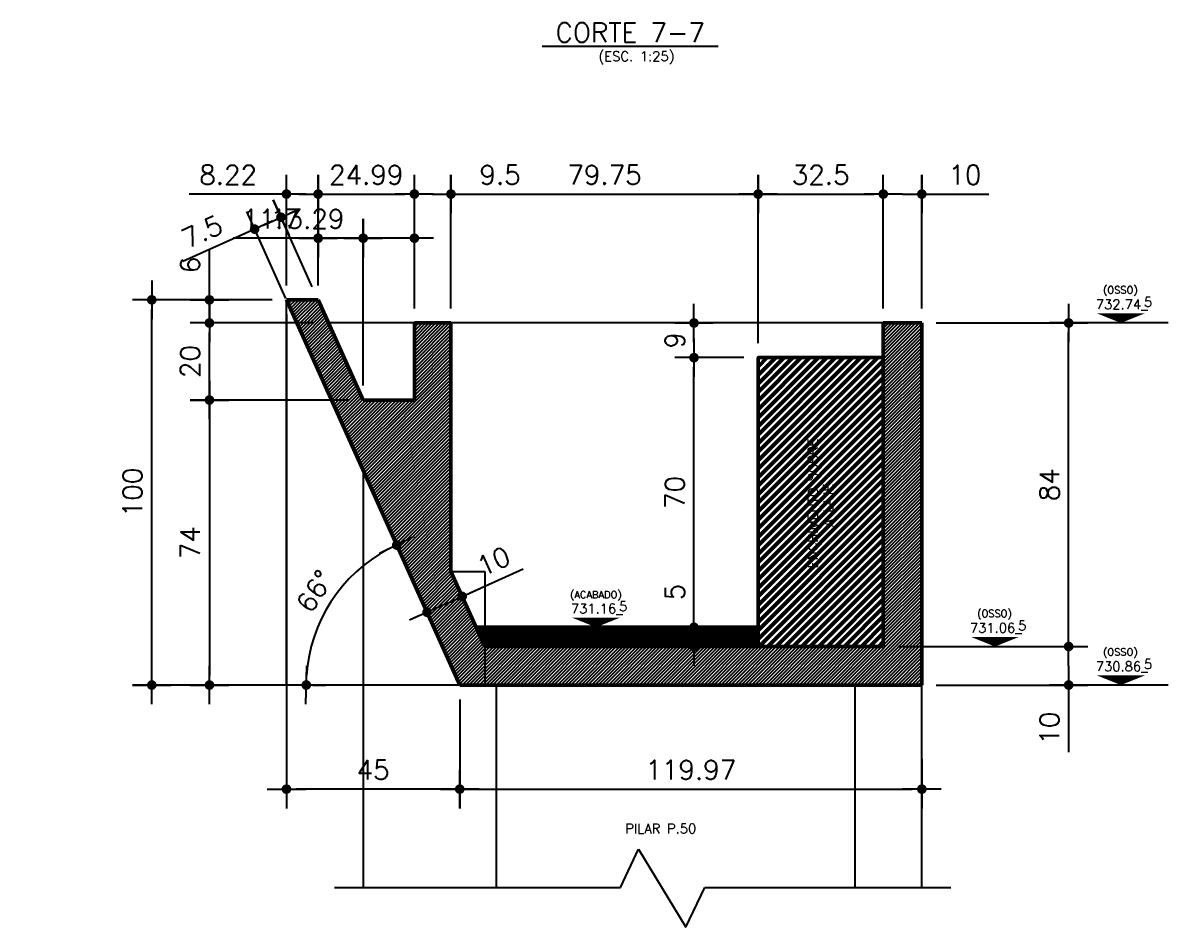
# Model space of a CAD drawing. Header units: inches. Extents: x 17515 to 34518, y -9122 to -4917.
# Drawn here: x 33253 to 33848, y -7380 to -6911 of the extents above; entities that cross this region are included whole.
import ezdxf
from ezdxf.enums import TextEntityAlignment as Align

# ---------------------------------------------------------------- set-up
doc = ezdxf.new("R2010")
doc.units = ezdxf.units.IN
doc.header["$LTSCALE"] = 50
doc.header["$MEASUREMENT"] = 0
for name, color, linetype in [('CORTES', 2, 'Continuous'), ('COTA', 6, 'Continuous'), ('NIVEL', 3, 'Continuous'), ('TEXTO', 3, 'Continuous')]:
    doc.layers.add(name, color=color, linetype=linetype)
doc.styles.add('ROMANS', font='romans.shx')
doc.dimstyles.new('COTA_25', dxfattribs={"dimscale": 5, "dimtxt": 2, "dimasz": 1, "dimexe": 2, "dimexo": 1.5, "dimgap": 1, "dimtad": 1, "dimlfac": 0.5, "dimzin": 12, "dimdsep": 46, "dimtxsty": 'ROMANS', "dimblk1": 'COTA', "dimblk2": 'COTA', "dimsah": 1, "dimcen": -4, "dimdle": 1.5, "dimclrd": 6, "dimclre": 6, "dimclrt": 3, "dimadec": 0, "dimazin": 0, "dimtfac": 1, "dimtofl": 0, "dimtmove": 0, "dimatfit": 3, "dimldrblk": 'COTA', "dimfxl": 1, "dimtolj": 1, "dimtzin": 12, "dimarcsym": 0})

# ---------------------------------------------------------------- blocks, each defined once
blk = doc.blocks.new('COTA')
at = {"layer": 'COTA'}
for p, q in [((0, -2), (0, 2)), ((2, 0), (-2, 0))]:
    blk.add_line(p, q, dxfattribs=at)
at = {"layer": 'COTA', "const_width": 0.5}
blk.add_lwpolyline([(-0.25, 0, 1), (0.25, 0, 1)], format="xyb", close=True, dxfattribs=at)
blk = doc.blocks.new('*D319')
at = {"layer": 'COTA', "color": 6, "lineweight": -2, "transparency": 16777216}
for p, q in [((33795.94, -7229.82), (33795.94, -7224.82)), ((33707.19, -7234.82), (33805.94, -7234.82)), ((33727.19, -7254.82), (33805.94, -7254.82)), ((33795.94, -7259.82), (33795.94, -7289.58))]:
    blk.add_line(p, q, dxfattribs=at)
at = {"layer": 'Defpoints', "color": 0, "transparency": 16777216}
for p in [(33699.69, -7234.82), (33719.69, -7254.82), (33795.94, -7254.82)]:
    blk.add_point(p, dxfattribs=at)
at = {"layer": 'COTA', "color": 6, "lineweight": -2, "transparency": 16777216, "xscale": 5, "yscale": 5, "zscale": 5}
for p, rotation in [((33795.94, -7234.82), 270), ((33795.94, -7254.82), 90)]:
    blk.add_blockref('COTA', p, dxfattribs=dict(at, rotation=rotation))
at = {"layer": 'COTA', "color": 3, "transparency": 16777216, "insert": (33785.94, -7277.2), "char_height": 10, "attachment_point": 5, "rotation": 90, "style": 'ROMANS'}
blk.add_mtext('\\A1;10', dxfattribs=at)
blk = doc.blocks.new('*D320')
at = {"layer": 'COTA', "color": 6, "lineweight": -2, "transparency": 16777216}
for p, q in [((33727.19, -7066.82), (33805.94, -7066.82)), ((33795.94, -7229.82), (33795.94, -7071.82)), ((33707.19, -7234.82), (33805.94, -7234.82))]:
    blk.add_line(p, q, dxfattribs=at)
at = {"layer": 'Defpoints', "color": 0, "transparency": 16777216}
for p in [(33719.69, -7066.82), (33795.94, -7066.82), (33699.69, -7234.82)]:
    blk.add_point(p, dxfattribs=at)
at = {"layer": 'COTA', "color": 6, "lineweight": -2, "transparency": 16777216, "xscale": 5, "yscale": 5, "zscale": 5}
for p, rotation in [((33795.94, -7066.82), 90), ((33795.94, -7234.82), 270)]:
    blk.add_blockref('COTA', p, dxfattribs=dict(at, rotation=rotation))
at = {"layer": 'COTA', "color": 3, "transparency": 16777216, "insert": (33785.94, -7150.82), "char_height": 10, "attachment_point": 5, "rotation": 90, "style": 'ROMANS'}
blk.add_mtext('\\A1;84', dxfattribs=at)
blk = doc.blocks.new('*D321')
at = {"layer": 'COTA', "color": 6, "lineweight": -2, "transparency": 16777216}
for p, q in [((33382.26, -7054.82), (33309.83, -7054.82)), ((33319.83, -7249.82), (33319.83, -7059.82)), ((33472.26, -7254.82), (33309.83, -7254.82))]:
    blk.add_line(p, q, dxfattribs=at)
at = {"layer": 'Defpoints', "color": 0, "transparency": 16777216}
for p in [(33319.83, -7054.82), (33389.76, -7054.82), (33479.76, -7254.82)]:
    blk.add_point(p, dxfattribs=at)
at = {"layer": 'COTA', "color": 6, "lineweight": -2, "transparency": 16777216, "xscale": 5, "yscale": 5, "zscale": 5}
for p, rotation in [((33319.83, -7054.82), 90), ((33319.83, -7254.82), 270)]:
    blk.add_blockref('COTA', p, dxfattribs=dict(at, rotation=rotation))
at = {"layer": 'COTA', "color": 3, "transparency": 16777216, "insert": (33309.83, -7154.82), "char_height": 10, "attachment_point": 5, "rotation": 90, "style": 'ROMANS'}
blk.add_mtext('\\A1;100', dxfattribs=at)
blk = doc.blocks.new('*D322')
at = {"layer": 'COTA', "color": 6, "lineweight": -2, "transparency": 16777216}
for p, q in [((33422.11, -7106.82), (33339.76, -7106.82)), ((33349.76, -7111.82), (33349.76, -7249.82)), ((33422.11, -7254.82), (33339.76, -7254.82))]:
    blk.add_line(p, q, dxfattribs=at)
at = {"layer": 'Defpoints', "color": 0, "transparency": 16777216}
for p in [(33429.61, -7106.82), (33349.76, -7254.82), (33429.61, -7254.82)]:
    blk.add_point(p, dxfattribs=at)
at = {"layer": 'COTA', "color": 6, "lineweight": -2, "transparency": 16777216, "xscale": 5, "yscale": 5, "zscale": 5}
for p, rotation in [((33349.76, -7106.82), 90), ((33349.76, -7254.82), 270)]:
    blk.add_blockref('COTA', p, dxfattribs=dict(at, rotation=rotation))
at = {"layer": 'COTA', "color": 3, "transparency": 16777216, "insert": (33339.76, -7180.82), "char_height": 10, "attachment_point": 5, "rotation": 90, "style": 'ROMANS'}
blk.add_mtext('\\A1;74', dxfattribs=at)
blk = doc.blocks.new('*D323')
at = {"layer": 'COTA', "color": 6, "lineweight": -2, "transparency": 16777216}
for p, q in [((33479.76, -7262.32), (33479.76, -7318.86)), ((33719.69, -7293.21), (33719.69, -7318.86)), ((33484.76, -7308.86), (33714.69, -7308.86))]:
    blk.add_line(p, q, dxfattribs=at)
at = {"layer": 'Defpoints', "color": 0, "transparency": 16777216}
for p in [(33479.76, -7254.82), (33719.69, -7285.71), (33719.69, -7308.86)]:
    blk.add_point(p, dxfattribs=at)
at = {"layer": 'COTA', "color": 6, "lineweight": -2, "transparency": 16777216, "xscale": 5, "yscale": 5, "zscale": 5, "rotation": 180}
blk.add_blockref('COTA', (33479.76, -7308.86), dxfattribs=at)
at = {"layer": 'COTA', "color": 6, "lineweight": -2, "transparency": 16777216, "xscale": 5, "yscale": 5, "zscale": 5}
blk.add_blockref('COTA', (33719.69, -7308.86), dxfattribs=at)
at = {"layer": 'COTA', "color": 3, "transparency": 16777216, "insert": (33599.72, -7298.86), "char_height": 10, "attachment_point": 5, "style": 'ROMANS'}
blk.add_mtext('\\A1;119.97', dxfattribs=at)
blk = doc.blocks.new('*D324')
at = {"layer": 'COTA', "color": 6, "lineweight": -2, "transparency": 16777216}
for p, q in [((33389.76, -7062.32), (33389.76, -7318.86)), ((33479.76, -7262.32), (33479.76, -7318.86)), ((33474.76, -7308.86), (33394.76, -7308.86))]:
    blk.add_line(p, q, dxfattribs=at)
at = {"layer": 'Defpoints', "color": 0, "transparency": 16777216}
for p in [(33389.76, -7054.82), (33479.76, -7254.82), (33389.76, -7308.86)]:
    blk.add_point(p, dxfattribs=at)
at = {"layer": 'COTA', "color": 6, "lineweight": -2, "transparency": 16777216, "xscale": 5, "yscale": 5, "zscale": 5, "rotation": 180}
blk.add_blockref('COTA', (33389.76, -7308.86), dxfattribs=at)
at = {"layer": 'COTA', "color": 6, "lineweight": -2, "transparency": 16777216, "xscale": 5, "yscale": 5, "zscale": 5}
blk.add_blockref('COTA', (33479.76, -7308.86), dxfattribs=at)
at = {"layer": 'COTA', "color": 3, "transparency": 16777216, "insert": (33434.76, -7298.86), "char_height": 10, "attachment_point": 5, "style": 'ROMANS'}
blk.add_mtext('\\A1;45', dxfattribs=at)
blk = doc.blocks.new('*D325')
at = {"layer": 'COTA', "color": 6, "lineweight": -2, "transparency": 16777216}
for p, q in [((33601.38, -7219.82), (33601.38, -7198.15)), ((33608.28, -7224.82), (33611.38, -7224.82)), ((33608.28, -7234.82), (33611.38, -7234.82)), ((33601.38, -7239.82), (33601.38, -7244.82))]:
    blk.add_line(p, q, dxfattribs=at)
at = {"layer": 'Defpoints', "color": 0, "transparency": 16777216}
for p in [(33600.78, -7224.82), (33601.38, -7224.82), (33600.78, -7234.82)]:
    blk.add_point(p, dxfattribs=at)
at = {"layer": 'COTA', "color": 6, "lineweight": -2, "transparency": 16777216, "xscale": 5, "yscale": 5, "zscale": 5}
for p, rotation in [((33601.38, -7224.82), 270), ((33601.38, -7234.82), 90)]:
    blk.add_blockref('COTA', p, dxfattribs=dict(at, rotation=rotation))
at = {"layer": 'COTA', "color": 3, "transparency": 16777216, "insert": (33591.38, -7206.49), "char_height": 10, "attachment_point": 5, "rotation": 90, "style": 'ROMANS'}
blk.add_mtext('\\A1;5', dxfattribs=at)
blk = doc.blocks.new('*D326')
at = {"layer": 'COTA', "color": 6, "lineweight": -2, "transparency": 16777216}
for p, q in [((33627.19, -7084.82), (33591.38, -7084.82)), ((33601.38, -7219.82), (33601.38, -7089.82)), ((33602.29, -7224.82), (33591.38, -7224.82))]:
    blk.add_line(p, q, dxfattribs=at)
at = {"layer": 'Defpoints', "color": 0, "transparency": 16777216}
for p in [(33601.38, -7084.82), (33634.69, -7084.82), (33609.79, -7224.82)]:
    blk.add_point(p, dxfattribs=at)
at = {"layer": 'COTA', "color": 6, "lineweight": -2, "transparency": 16777216, "xscale": 5, "yscale": 5, "zscale": 5}
for p, rotation in [((33601.38, -7084.82), 90), ((33601.38, -7224.82), 270)]:
    blk.add_blockref('COTA', p, dxfattribs=dict(at, rotation=rotation))
at = {"layer": 'COTA', "color": 3, "transparency": 16777216, "insert": (33591.38, -7154.82), "char_height": 10, "attachment_point": 5, "rotation": 90, "style": 'ROMANS'}
blk.add_mtext('\\A1;70', dxfattribs=at)
blk = doc.blocks.new('*D327')
at = {"layer": 'COTA', "color": 6, "lineweight": -2, "transparency": 16777216}
for p, q in [((33601.38, -7061.82), (33601.38, -7056.82)), ((33603.49, -7066.82), (33591.38, -7066.82)), ((33603.49, -7084.82), (33591.38, -7084.82)), ((33601.38, -7089.82), (33601.38, -7094.82))]:
    blk.add_line(p, q, dxfattribs=at)
at = {"layer": 'Defpoints', "color": 0, "transparency": 16777216}
for p in [(33601.38, -7066.82), (33610.99, -7066.82), (33610.99, -7084.82)]:
    blk.add_point(p, dxfattribs=at)
at = {"layer": 'COTA', "color": 6, "lineweight": -2, "transparency": 16777216, "xscale": 5, "yscale": 5, "zscale": 5}
for p, rotation in [((33601.38, -7066.82), 270), ((33601.38, -7084.82), 90)]:
    blk.add_blockref('COTA', p, dxfattribs=dict(at, rotation=rotation))
at = {"layer": 'COTA', "color": 3, "transparency": 16777216, "insert": (33591.38, -7075.82), "char_height": 10, "attachment_point": 5, "rotation": 90, "style": 'ROMANS'}
blk.add_mtext('\\A1;9', dxfattribs=at)
blk = doc.blocks.new('*D328')
at = {"layer": 'COTA', "color": 6, "lineweight": -2, "transparency": 16777216}
for p, q in [((33404.11, -7066.82), (33339.76, -7066.82)), ((33349.76, -7101.82), (33349.76, -7071.82)), ((33422.11, -7106.82), (33339.76, -7106.82))]:
    blk.add_line(p, q, dxfattribs=at)
at = {"layer": 'Defpoints', "color": 0, "transparency": 16777216}
for p in [(33349.76, -7066.82), (33411.61, -7066.82), (33429.61, -7106.82)]:
    blk.add_point(p, dxfattribs=at)
at = {"layer": 'COTA', "color": 6, "lineweight": -2, "transparency": 16777216, "xscale": 5, "yscale": 5, "zscale": 5}
for p, rotation in [((33349.76, -7066.82), 90), ((33349.76, -7106.82), 270)]:
    blk.add_blockref('COTA', p, dxfattribs=dict(at, rotation=rotation))
at = {"layer": 'COTA', "color": 3, "transparency": 16777216, "insert": (33339.76, -7086.82), "char_height": 10, "attachment_point": 5, "rotation": 90, "style": 'ROMANS'}
blk.add_mtext('\\A1;20', dxfattribs=at)
blk = doc.blocks.new('*D309')
at = {"layer": 'COTA', "color": 6, "lineweight": -2, "transparency": 16777216}
for p, q in [((33349.76, -7049.82), (33349.76, -7028.63)), ((33351.67, -7054.82), (33339.76, -7054.82)), ((33351.67, -7066.82), (33339.76, -7066.82)), ((33349.76, -7071.82), (33349.76, -7076.82))]:
    blk.add_line(p, q, dxfattribs=at)
at = {"layer": 'Defpoints', "color": 0, "transparency": 16777216}
for p in [(33349.76, -7054.82), (33359.17, -7054.82), (33359.17, -7066.82)]:
    blk.add_point(p, dxfattribs=at)
at = {"layer": 'COTA', "color": 6, "lineweight": -2, "transparency": 16777216, "xscale": 5, "yscale": 5, "zscale": 5}
for p, rotation in [((33349.76, -7054.82), 270), ((33349.76, -7066.82), 90)]:
    blk.add_blockref('COTA', p, dxfattribs=dict(at, rotation=rotation))
at = {"layer": 'COTA', "color": 3, "transparency": 16777216, "insert": (33339.76, -7036.73), "char_height": 10, "attachment_point": 5, "rotation": 90, "style": 'ROMANS'}
blk.add_mtext('\\A1;6', dxfattribs=at)
blk = doc.blocks.new('*D310')
at = {"layer": 'COTA', "color": 6, "lineweight": -2, "transparency": 16777216}
for p, q in [((33485.54, -7206.76), (33512.69, -7194.55)), ((33478.21, -7202.64), (33476.88, -7199.69)), ((33459.97, -7210.85), (33458.64, -7207.9)), ((33458.19, -7219.07), (33453.63, -7221.12))]:
    blk.add_line(p, q, dxfattribs=at)
at = {"layer": 'Defpoints', "color": 0, "transparency": 16777216}
for p in [(33480.99, -7208.81), (33481.28, -7209.48), (33463.05, -7217.69)]:
    blk.add_point(p, dxfattribs=at)
at = {"layer": 'COTA', "color": 6, "lineweight": -2, "transparency": 16777216, "xscale": 5, "yscale": 5, "zscale": 5}
for p, rotation in [((33480.99, -7208.81), 204.2278011898611), ((33462.75, -7217.02), 24.22780118986114)]:
    blk.add_blockref('COTA', p, dxfattribs=dict(at, rotation=rotation))
at = {"layer": 'COTA', "color": 3, "transparency": 16777216, "insert": (33497.29, -7190.51), "char_height": 10, "attachment_point": 5, "rotation": 24.2278, "style": 'ROMANS'}
blk.add_mtext('\\A1;10', dxfattribs=at)
blk = doc.blocks.new('*D311')
at = {"layer": 'COTA', "color": 6, "lineweight": -2, "transparency": 16777216}
for p, q in [((33389.76, -7047.32), (33389.76, -6989.89)), ((33406.21, -7047.32), (33406.21, -6989.89)), ((33384.76, -6999.89), (33339.28, -6999.89)), ((33411.21, -6999.89), (33416.21, -6999.89))]:
    blk.add_line(p, q, dxfattribs=at)
at = {"layer": 'Defpoints', "color": 0, "transparency": 16777216}
for p in [(33389.76, -6999.89), (33389.76, -7054.82), (33406.21, -7054.82)]:
    blk.add_point(p, dxfattribs=at)
at = {"layer": 'COTA', "color": 6, "lineweight": -2, "transparency": 16777216, "xscale": 5, "yscale": 5, "zscale": 5}
blk.add_blockref('COTA', (33389.76, -6999.89), dxfattribs=at)
at = {"layer": 'COTA', "color": 6, "lineweight": -2, "transparency": 16777216, "xscale": 5, "yscale": 5, "zscale": 5, "rotation": 180}
blk.add_blockref('COTA', (33406.21, -6999.89), dxfattribs=at)
at = {"layer": 'COTA', "color": 3, "transparency": 16777216, "insert": (33359.52, -6989.89), "char_height": 10, "attachment_point": 5, "style": 'ROMANS'}
blk.add_mtext('\\A1;8.22', dxfattribs=at)
blk = doc.blocks.new('*D312')
at = {"layer": 'COTA', "color": 6, "lineweight": -2, "transparency": 16777216}
for p, q in [((33406.21, -7047.32), (33406.21, -6989.89)), ((33456.19, -7059.32), (33456.19, -6989.89)), ((33411.21, -6999.89), (33451.19, -6999.89))]:
    blk.add_line(p, q, dxfattribs=at)
at = {"layer": 'Defpoints', "color": 0, "transparency": 16777216}
for p in [(33456.19, -6999.89), (33406.21, -7054.82), (33456.19, -7066.82)]:
    blk.add_point(p, dxfattribs=at)
at = {"layer": 'COTA', "color": 6, "lineweight": -2, "transparency": 16777216, "xscale": 5, "yscale": 5, "zscale": 5, "rotation": 180}
blk.add_blockref('COTA', (33406.21, -6999.89), dxfattribs=at)
at = {"layer": 'COTA', "color": 6, "lineweight": -2, "transparency": 16777216, "xscale": 5, "yscale": 5, "zscale": 5}
blk.add_blockref('COTA', (33456.19, -6999.89), dxfattribs=at)
at = {"layer": 'COTA', "color": 3, "transparency": 16777216, "insert": (33431.2, -6989.89), "char_height": 10, "attachment_point": 5, "style": 'ROMANS'}
blk.add_mtext('\\A1;24.99', dxfattribs=at)
blk = doc.blocks.new('*D313')
at = {"layer": 'COTA', "color": 6, "lineweight": -2, "transparency": 16777216}
for p, q in [((33456.19, -7059.32), (33456.19, -6989.89)), ((33475.19, -7059.32), (33475.19, -6989.89)), ((33451.19, -6999.89), (33446.19, -6999.89)), ((33480.19, -6999.89), (33516.14, -6999.89))]:
    blk.add_line(p, q, dxfattribs=at)
at = {"layer": 'Defpoints', "color": 0, "transparency": 16777216}
for p in [(33475.19, -6999.89), (33456.19, -7066.82), (33475.19, -7066.82)]:
    blk.add_point(p, dxfattribs=at)
at = {"layer": 'COTA', "color": 6, "lineweight": -2, "transparency": 16777216, "xscale": 5, "yscale": 5, "zscale": 5}
blk.add_blockref('COTA', (33456.19, -6999.89), dxfattribs=at)
at = {"layer": 'COTA', "color": 6, "lineweight": -2, "transparency": 16777216, "xscale": 5, "yscale": 5, "zscale": 5, "rotation": 180}
blk.add_blockref('COTA', (33475.19, -6999.89), dxfattribs=at)
at = {"layer": 'COTA', "color": 3, "transparency": 16777216, "insert": (33500.67, -6989.89), "char_height": 10, "attachment_point": 5, "style": 'ROMANS'}
blk.add_mtext('\\A1;9.5', dxfattribs=at)
blk = doc.blocks.new('*D314')
at = {"layer": 'COTA', "color": 6, "lineweight": -2, "transparency": 16777216}
for p, q in [((33475.19, -7059.32), (33475.19, -6989.89)), ((33634.69, -7077.32), (33634.69, -6989.89)), ((33480.19, -6999.89), (33629.69, -6999.89))]:
    blk.add_line(p, q, dxfattribs=at)
at = {"layer": 'Defpoints', "color": 0, "transparency": 16777216}
for p in [(33634.69, -6999.89), (33475.19, -7066.82), (33634.69, -7084.82)]:
    blk.add_point(p, dxfattribs=at)
at = {"layer": 'COTA', "color": 6, "lineweight": -2, "transparency": 16777216, "xscale": 5, "yscale": 5, "zscale": 5, "rotation": 180}
blk.add_blockref('COTA', (33475.19, -6999.89), dxfattribs=at)
at = {"layer": 'COTA', "color": 6, "lineweight": -2, "transparency": 16777216, "xscale": 5, "yscale": 5, "zscale": 5}
blk.add_blockref('COTA', (33634.69, -6999.89), dxfattribs=at)
at = {"layer": 'COTA', "color": 3, "transparency": 16777216, "insert": (33554.94, -6989.89), "char_height": 10, "attachment_point": 5, "style": 'ROMANS'}
blk.add_mtext('\\A1;79.75', dxfattribs=at)
blk = doc.blocks.new('*D315')
at = {"layer": 'COTA', "color": 6, "lineweight": -2, "transparency": 16777216}
for p, q in [((33634.69, -7077.32), (33634.69, -6989.89)), ((33699.69, -7059.32), (33699.69, -6989.89)), ((33639.69, -6999.89), (33694.69, -6999.89))]:
    blk.add_line(p, q, dxfattribs=at)
at = {"layer": 'Defpoints', "color": 0, "transparency": 16777216}
for p in [(33699.69, -6999.89), (33699.69, -7066.82), (33634.69, -7084.82)]:
    blk.add_point(p, dxfattribs=at)
at = {"layer": 'COTA', "color": 6, "lineweight": -2, "transparency": 16777216, "xscale": 5, "yscale": 5, "zscale": 5, "rotation": 180}
blk.add_blockref('COTA', (33634.69, -6999.89), dxfattribs=at)
at = {"layer": 'COTA', "color": 6, "lineweight": -2, "transparency": 16777216, "xscale": 5, "yscale": 5, "zscale": 5}
blk.add_blockref('COTA', (33699.69, -6999.89), dxfattribs=at)
at = {"layer": 'COTA', "color": 3, "transparency": 16777216, "insert": (33667.19, -6989.89), "char_height": 10, "attachment_point": 5, "style": 'ROMANS'}
blk.add_mtext('\\A1;32.5', dxfattribs=at)
blk = doc.blocks.new('*D316')
at = {"layer": 'COTA', "color": 6, "lineweight": -2, "transparency": 16777216}
for p, q in [((33699.69, -7059.32), (33699.69, -6989.89)), ((33719.69, -7059.32), (33719.69, -6989.89)), ((33694.69, -6999.89), (33689.69, -6999.89)), ((33724.69, -6999.89), (33754.45, -6999.89))]:
    blk.add_line(p, q, dxfattribs=at)
at = {"layer": 'Defpoints', "color": 0, "transparency": 16777216}
for p in [(33719.69, -6999.89), (33699.69, -7066.82), (33719.69, -7066.82)]:
    blk.add_point(p, dxfattribs=at)
at = {"layer": 'COTA', "color": 6, "lineweight": -2, "transparency": 16777216, "xscale": 5, "yscale": 5, "zscale": 5}
blk.add_blockref('COTA', (33699.69, -6999.89), dxfattribs=at)
at = {"layer": 'COTA', "color": 6, "lineweight": -2, "transparency": 16777216, "xscale": 5, "yscale": 5, "zscale": 5, "rotation": 180}
blk.add_blockref('COTA', (33719.69, -6999.89), dxfattribs=at)
at = {"layer": 'COTA', "color": 3, "transparency": 16777216, "insert": (33742.07, -6989.89), "char_height": 10, "attachment_point": 5, "style": 'ROMANS'}
blk.add_mtext('\\A1;10', dxfattribs=at)
blk = doc.blocks.new('*D317')
at = {"layer": 'COTA', "color": 6, "lineweight": -2, "transparency": 16777216}
for p, q in [((33403.13, -7047.98), (33382.8, -7002.81)), ((33389.45, -7054.14), (33369.12, -7008.96)), ((33391.46, -7009.87), (33396.02, -7007.82)), ((33368.66, -7020.13), (33335.88, -7034.89))]:
    blk.add_line(p, q, dxfattribs=at)
at = {"layer": 'Defpoints', "color": 0, "transparency": 16777216}
for p in [(33373.22, -7018.08), (33406.21, -7054.82), (33392.53, -7060.98)]:
    blk.add_point(p, dxfattribs=at)
at = {"layer": 'COTA', "color": 6, "lineweight": -2, "transparency": 16777216, "xscale": 5, "yscale": 5, "zscale": 5}
for p, rotation in [((33386.9, -7011.92), 204.2278027037858), ((33373.22, -7018.08), 24.22780270378579)]:
    blk.add_blockref('COTA', p, dxfattribs=dict(at, rotation=rotation))
at = {"layer": 'COTA', "color": 3, "transparency": 16777216, "insert": (33345.89, -7019.42), "char_height": 10, "attachment_point": 5, "rotation": 24.2278, "style": 'ROMANS'}
blk.add_mtext('\\A1;7.5', dxfattribs=at)
blk = doc.blocks.new('*D318')
at = {"layer": 'COTA', "color": 6, "lineweight": -2, "transparency": 16777216}
for p, q in [((33429.61, -7099.32), (33429.61, -7012.81)), ((33456.19, -7025.51), (33456.19, -7012.81)), ((33429.61, -7022.81), (33376.51, -7022.81)), ((33451.19, -7022.81), (33434.61, -7022.81))]:
    blk.add_line(p, q, dxfattribs=at)
at = {"layer": 'Defpoints', "color": 0, "transparency": 16777216}
for p in [(33429.61, -7022.81), (33456.19, -7033.01), (33429.61, -7106.82)]:
    blk.add_point(p, dxfattribs=at)
at = {"layer": 'COTA', "color": 6, "lineweight": -2, "transparency": 16777216, "xscale": 5, "yscale": 5, "zscale": 5, "rotation": 180}
blk.add_blockref('COTA', (33429.61, -7022.81), dxfattribs=at)
at = {"layer": 'COTA', "color": 6, "lineweight": -2, "transparency": 16777216, "xscale": 5, "yscale": 5, "zscale": 5}
blk.add_blockref('COTA', (33456.19, -7022.81), dxfattribs=at)
at = {"layer": 'COTA', "color": 3, "transparency": 16777216, "insert": (33400.56, -7012.81), "char_height": 10, "attachment_point": 5, "style": 'ROMANS'}
blk.add_mtext('\\A1;13.29', dxfattribs=at)
blk = doc.blocks.new('*D308')
at = {"layer": 'COTA', "color": 6, "lineweight": -2, "transparency": 16777216}
for p, q in [((33406.21, -7020.59), (33406.21, -7012.81)), ((33429.61, -7020.59), (33429.61, -7012.81)), ((33406.21, -7022.81), (33362.16, -7022.81)), ((33424.61, -7022.81), (33411.21, -7022.81))]:
    blk.add_line(p, q, dxfattribs=at)
at = {"layer": 'Defpoints', "color": 0, "transparency": 16777216}
for p in [(33406.21, -7022.81), (33406.21, -7028.09), (33429.61, -7028.09)]:
    blk.add_point(p, dxfattribs=at)
at = {"layer": 'COTA', "color": 6, "lineweight": -2, "transparency": 16777216, "xscale": 5, "yscale": 5, "zscale": 5, "rotation": 180}
blk.add_blockref('COTA', (33406.21, -7022.81), dxfattribs=at)
at = {"layer": 'COTA', "color": 6, "lineweight": -2, "transparency": 16777216, "xscale": 5, "yscale": 5, "zscale": 5}
blk.add_blockref('COTA', (33429.61, -7022.81), dxfattribs=at)
at = {"layer": 'COTA', "color": 3, "transparency": 16777216, "insert": (33381.68, -7012.81), "char_height": 10, "attachment_point": 5, "style": 'ROMANS'}
blk.add_mtext('\\A1;11.7', dxfattribs=at)
blk = doc.blocks.new('*D307')
at = {"layer": 'COTA', "color": 6, "lineweight": -2, "transparency": 16777216}
blk.add_arc((33479.76, -7254.82), 79.69, 117.8231, 176.4047, dxfattribs=at)
at = {"layer": 'Defpoints', "color": 0, "transparency": 16777216}
for p in [(33389.76, -7054.82), (33422.28, -7199.61), (33252.9, -7254.82), (33476.01, -7254.82), (33479.76, -7254.82)]:
    blk.add_point(p, dxfattribs=at)
at = {"layer": 'COTA', "color": 6, "lineweight": -2, "transparency": 16777216, "xscale": 5, "yscale": 5, "zscale": 5}
for p, rotation in [((33447.05, -7182.15), 26.02545134310306), ((33400.06, -7254.82), 268.2023513606935)]:
    blk.add_blockref('COTA', p, dxfattribs=dict(at, rotation=rotation))
at = {"layer": 'COTA', "color": 3, "transparency": 16777216, "insert": (33404.44, -7206.12), "char_height": 10, "attachment_point": 5, "rotation": 57.1139, "style": 'ROMANS'}
blk.add_mtext('\\A1;66°', dxfattribs=at)

msp = doc.modelspace()

# ---------------------------------------------------------------- hatches: boundary and pattern name
at = {"layer": 'CORTES'}
h = msp.add_hatch(dxfattribs=at)
h.set_pattern_fill('ANSI31', color=252, scale=9.999992)
h.set_pattern_definition([(45, (22583.9683, -4205.8749), (-0.88388281, 0.88388281), [])])
h.paths.add_polyline_path([(33719.689, -7066.822), (33699.689, -7066.822), (33699.689, -7234.822), (33492.69, -7234.822), (33475.189, -7195.932), (33475.189, -7066.822), (33456.19, -7066.822), (33456.19, -7106.822), (33429.607, -7106.822), (33406.207, -7054.822), (33389.758, -7054.822), (33479.758, -7254.822), (33719.689, -7254.822)])
at = {"layer": 'CORTES', "linetype": 'Continuous', "lineweight": 50}
h = msp.add_hatch(dxfattribs=at)
h.set_pattern_fill('ANSI31', color=40, scale=24.999981)
h.set_pattern_definition([(45, (22583.9683, -4205.875), (-2.209707, 2.209707), [])])
h.paths.add_polyline_path([(33634.689, -7234.822), (33699.689, -7234.822), (33699.689, -7084.822), (33634.689, -7084.822)])
h = msp.add_hatch(dxfattribs=at)
h.set_pattern_fill('ANSI31', color=253, scale=12.499991)
h.set_pattern_definition([(45, (22583.9683, -4205.8749), (-1.10485351, 1.10485351), [])])
h.paths.add_polyline_path([(33488.19, -7224.822), (33492.69, -7234.822), (33634.689, -7234.822), (33634.689, -7224.822)])

# ---------------------------------------------------------------- linework, layer by layer
for p, q in [((33389.758, -7254.822), (33389.758, -7054.822)), ((33475.189, -7195.932), (33492.69, -7195.932)), ((33492.69, -7195.932), (33492.69, -7234.822)), ((33492.69, -7234.822), (33492.69, -7254.822)), ((33492.69, -7254.822), (33389.758, -7254.822))]:
    msp.add_line(p, q)
at = {"layer": 'CORTES', "color": 1, "linetype": 'Continuous', "lineweight": 50}
for p, q in [((33406.207, -7054.822), (33389.758, -7054.822)), ((33389.758, -7054.822), (33479.758, -7254.822)), ((33406.207, -7054.822), (33429.607, -7106.822)), ((33456.19, -7066.822), (33475.189, -7066.822)), ((33456.19, -7106.822), (33456.19, -7066.822)), ((33475.189, -7066.822), (33475.189, -7195.932)), ((33719.689, -7066.822), (33699.689, -7066.822)), ((33699.689, -7066.822), (33699.689, -7234.822)), ((33719.689, -7066.822), (33719.689, -7254.822)), ((33456.19, -7106.822), (33429.607, -7106.822)), ((33475.189, -7195.932), (33492.69, -7234.822)), ((33699.689, -7234.822), (33492.69, -7234.822)), ((33719.689, -7254.822), (33479.758, -7254.822))]:
    msp.add_line(p, q, dxfattribs=at)
at = {"layer": 'CORTES'}
for p, q in [((33456.19, -7066.822), (33411.607, -7066.822)), ((33699.689, -7066.822), (33475.189, -7066.822)), ((33429.691, -7359.897), (33429.691, -7143.561)), ((33498.861, -7359.897), (33498.861, -7254.822)), ((33685.156, -7359.897), (33685.156, -7254.822)), ((33719.689, -7359.897), (33719.689, -7254.822))]:
    msp.add_line(p, q, dxfattribs=at)
at = {"layer": 'CORTES', "color": 40, "linetype": 'Continuous', "lineweight": 50}
for p, q in [((33634.689, -7084.822), (33634.689, -7234.822)), ((33699.689, -7084.822), (33634.689, -7084.822))]:
    msp.add_line(p, q, dxfattribs=at)
at = {"layer": 'CORTES', "color": 253, "linetype": 'Continuous', "lineweight": 50}
msp.add_line((33634.689, -7224.822), (33488.19, -7224.822), dxfattribs=at)
at = {"layer": 'CORTES', "color": 8}
for p, q in [((33563.244, -7359.897), (33572.591, -7339.946)), ((33572.591, -7339.946), (33597.069, -7380.491)), ((33414.691, -7359.897), (33563.244, -7359.897)), ((33597.069, -7380.491), (33607.032, -7359.897)), ((33607.032, -7359.897), (33734.689, -7359.897))]:
    msp.add_line(p, q, dxfattribs=at)
at = {"layer": 'COTA'}
for p, q in [((33847.573, -7066.822), (33800.94, -7066.822)), ((33847.573, -7254.822), (33800.94, -7254.822))]:
    msp.add_line(p, q, dxfattribs=at)
at = {"layer": 'NIVEL', "color": 1}
for points in [[(33823.075, -7066.822, 0, 25, 0), (33823.075, -7061.822, 25, 25, 0)], [(33550.494, -7224.822, 0, 25, 0), (33550.494, -7219.822, 25, 25, 0)], [(33757.698, -7234.822, 0, 25, 0), (33757.698, -7229.822, 25, 25, 0)], [(33823.075, -7254.822, 0, 25, 0), (33823.075, -7249.822, 25, 25, 0)]]:
    msp.add_lwpolyline(points, format="xyseb", dxfattribs=at)

# ---------------------------------------------------------------- texts
at = {"layer": 'NIVEL', "color": 4, "style": 'ROMANS'}
for s, p in [('(OSSO)', (33822.801, -7051.539)), ('(ACABADO)', (33550.442, -7209.743)), ('(OSSO)', (33757.424, -7219.539)), ('(OSSO)', (33822.801, -7239.539))]:
    msp.add_text(s, height=3.75, dxfattribs=at).set_placement(p, align=Align.CENTER)
at = {"layer": 'NIVEL', "color": 3, "style": 'ROMANS'}
for s, p in [('732.74_', (33823.519, -7059.645)), ('5', (33837.188, -7058.414)), ('731.16_', (33550.938, -7217.645)), ('5', (33564.607, -7216.414)), ('731.06_', (33758.142, -7227.645)), ('5', (33771.811, -7226.414)), ('730.86_', (33823.519, -7247.645)), ('5', (33837.188, -7246.414))]:
    msp.add_text(s, height=5, dxfattribs=at).set_placement(p, align=Align.CENTER)
at = {"layer": 'TEXTO', "color": 1, "style": 'ROMANS'}
msp.add_text('%%U CORTE 7-7 ', height=9.99999, dxfattribs=at).set_placement((33522.623, -6921.019))
at = {"layer": 'TEXTO', "color": 3, "style": 'ROMANS'}
for s, p in [('(ESC. 1:25)', (33551.812, -6930.86)), ('PILAR P.50', (33565.721, -7331.838))]:
    msp.add_text(s, height=5, dxfattribs=at).set_placement(p)
for s, p in [('ENCHIMENTO SOBRE', (33665.692, -7194.101)), ('A LAJE', (33673.706, -7172.531))]:
    msp.add_text(s, height=5, rotation=90, dxfattribs=at).set_placement(p)

# ---------------------------------------------------------------- dimensions: what is measured, and where the dimension line sits
at = {"layer": 'COTA'}
for base, p1, p2, picture, middle in [((33389.758, -6999.887), (33406.207, -7054.822), (33389.758, -7054.822), '*D311', (33359.52, -6989.887)), ((33456.19, -6999.887), (33406.207, -7054.822), (33456.19, -7066.822), '*D312', (33431.198, -6989.887)), ((33475.189, -6999.887), (33456.19, -7066.822), (33475.189, -7066.822), '*D313', (33500.666, -6989.887)), ((33634.689, -6999.887), (33475.189, -7066.822), (33634.689, -7084.822), '*D314', (33554.939, -6989.887)), ((33699.689, -6999.887), (33634.689, -7084.822), (33699.689, -7066.822), '*D315', (33667.189, -6989.887)), ((33719.689, -6999.887), (33699.689, -7066.822), (33719.689, -7066.822), '*D316', (33742.07, -6989.887)), ((33406.207, -7022.81), (33429.607, -7028.086), (33406.207, -7028.086), '*D308', (33381.683, -7012.81)), ((33429.607, -7022.81), (33456.19, -7033.01), (33429.607, -7106.822), '*D318', (33400.559, -7012.81)), ((33389.758, -7308.864), (33479.758, -7254.822), (33389.758, -7054.822), '*D324', (33434.758, -7298.864)), ((33719.689, -7308.864), (33479.758, -7254.822), (33719.689, -7285.707), '*D323', (33599.724, -7298.864))]:
    dim = msp.add_linear_dim(base=base, p1=p1, p2=p2, dimstyle='COTA_25', dxfattribs=at)
    dim.commit()
    dim.dimension.update_dxf_attribs({"geometry": picture, "text_midpoint": middle})
dim = msp.add_aligned_dim(p1=(33406.207, -7054.822), p2=(33392.528, -7060.977), distance=-47.04, dimstyle='COTA_25', dxfattribs=at)
dim.commit()
dim.dimension.update_dxf_attribs({"geometry": '*D317', "text_midpoint": (33345.888, -7019.416)})
for base, p1, p2, picture, middle in [((33349.763, -7054.822), (33359.167, -7066.822), (33359.167, -7054.822), '*D309', (33339.763, -7036.726)), ((33319.825, -7054.822), (33479.758, -7254.822), (33389.758, -7054.822), '*D321', (33309.825, -7154.822)), ((33349.763, -7066.822), (33429.607, -7106.822), (33411.607, -7066.822), '*D328', (33339.763, -7086.822)), ((33601.377, -7066.822), (33610.993, -7084.822), (33610.993, -7066.822), '*D327', (33591.377, -7075.822)), ((33795.94, -7066.822), (33699.689, -7234.822), (33719.689, -7066.822), '*D320', (33785.94, -7150.822)), ((33601.377, -7084.822), (33609.791, -7224.822), (33634.689, -7084.822), '*D326', (33591.377, -7154.822)), ((33349.763, -7254.822), (33429.607, -7106.822), (33429.607, -7254.822), '*D322', (33339.763, -7180.822)), ((33601.377, -7224.822), (33600.776, -7234.822), (33600.776, -7224.822), '*D325', (33591.377, -7206.488)), ((33795.94, -7254.822), (33699.689, -7234.822), (33719.689, -7254.822), '*D319', (33785.94, -7277.202))]:
    dim = msp.add_linear_dim(base=base, p1=p1, p2=p2, angle=90, dimstyle='COTA_25', dxfattribs=at)
    dim.commit()
    dim.dimension.update_dxf_attribs({"geometry": picture, "text_midpoint": middle})
dim = msp.add_angular_dim_2l(base=(33422.284, -7199.613), line1=((33476.008, -7254.822), (33252.903, -7254.822)), line2=((33389.758, -7054.822), (33479.758, -7254.822)), dimstyle='COTA_25', dxfattribs=at)
dim.commit()
dim.dimension.update_dxf_attribs({"geometry": '*D307', "text_midpoint": (33404.437, -7206.12)})
dim = msp.add_linear_dim(base=(33480.985, -7208.811), p1=(33463.047, -7217.685), p2=(33481.285, -7209.478), angle=24.227801, dimstyle='COTA_25', dxfattribs=at)
dim.commit()
dim.dimension.update_dxf_attribs({"geometry": '*D310', "text_midpoint": (33501.395, -7199.627), "dimtype": 161})

doc.saveas('drawing.dxf')
